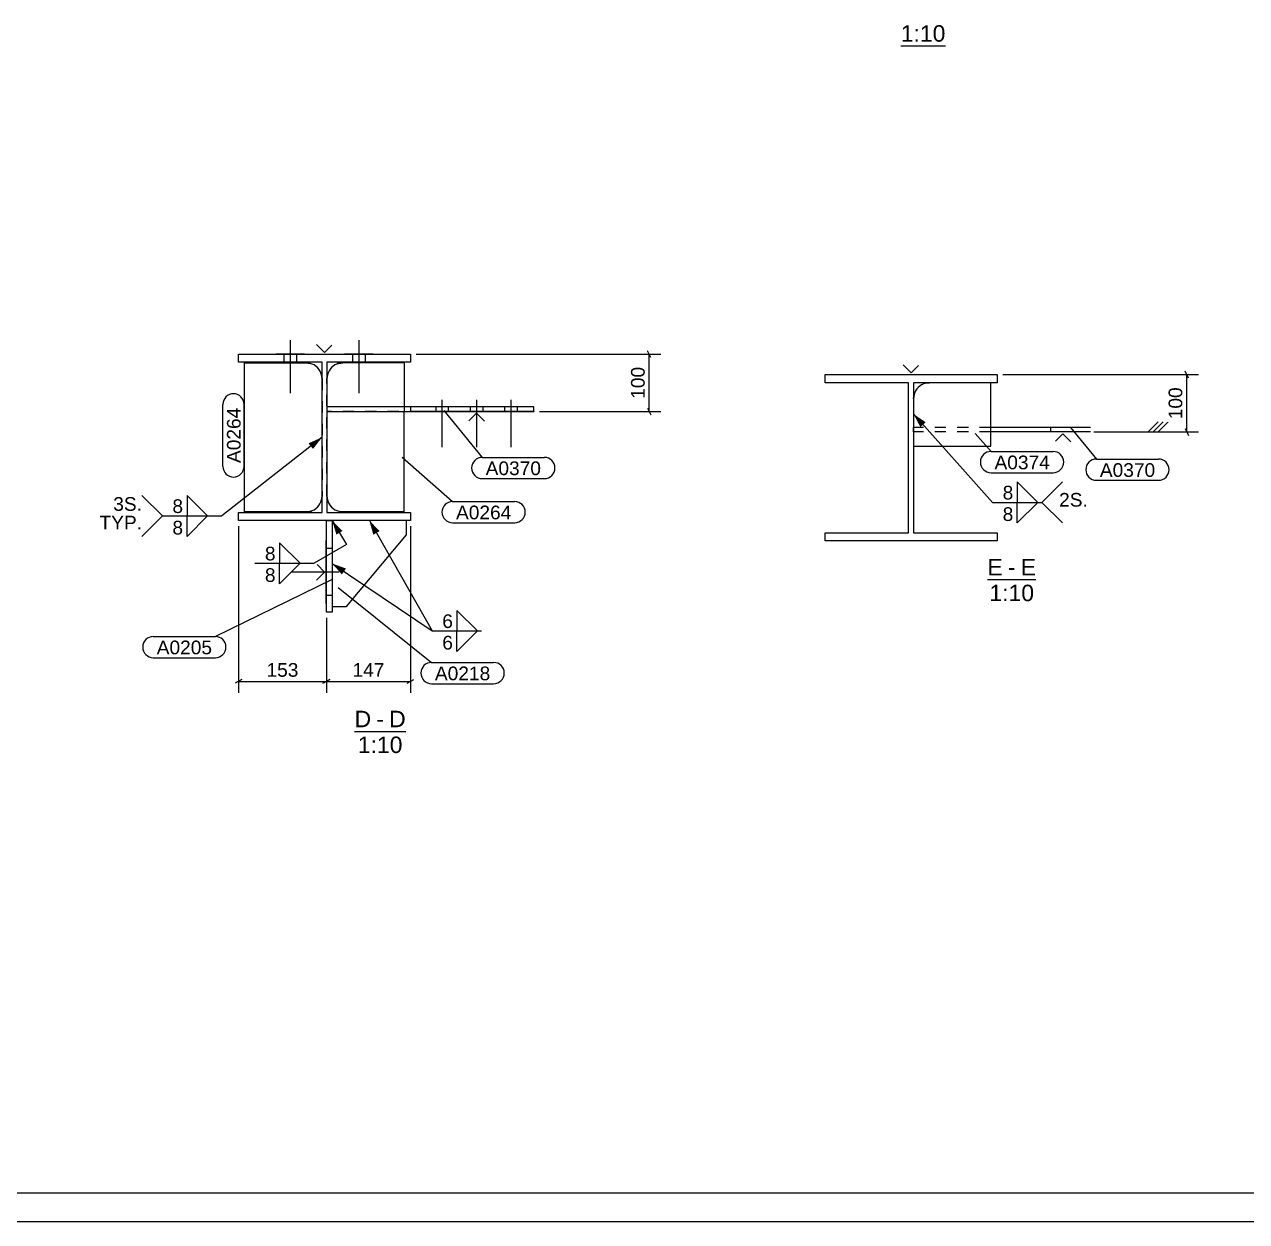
# Model space of a CAD drawing. Header units: millimetres. Extents: x -22 to 819, y -311 to 283.
# Drawn here: x 235.2 to 448.4, y -311 to -102.2 of the extents above; entities that cross this region are included whole.
import ezdxf

# ---------------------------------------------------------------- set-up
doc = ezdxf.new("R2010")
doc.units = ezdxf.units.MM
doc.linetypes.add('DXK_LINE_DOT2', pattern=[3.9198, 1.9599, -1.9599])
doc.styles.add('Arial', font='ARIAL.TTF', dxfattribs={"height": 0.2})

# ---------------------------------------------------------------- blocks, each defined once
blk = doc.blocks.new('Unknown-43751636-1168')
at = {"color": 5, "linetype": 'Continuous'}
for p, q in [((-17.25, -306.01), (813.75, -306.01)), ((-22.25, -311.01), (818.75, -311.01))]:
    blk.add_line(p, q, dxfattribs=at)
blk = doc.blocks.new('Unknown-43751636-14 - 1736')
at = {"color": 6, "linetype": 'Continuous'}
blk.add_line((403.17, -199.05), (411.63, -199.05), dxfattribs=at)
at = {"color": 0, "linetype": 'Continuous'}
for points in [[(405.83, -198.3), (405.83, -195.3), (403.17, -195.3), (403.17, -198.3)], [(411.29, -202.8), (411.29, -199.8), (403.51, -199.8), (403.51, -202.8)]]:
    blk.add_wipeout(points, dxfattribs=at)
at = {"color": 6, "linetype": 'Continuous', "style": 'Arial'}
for s, height, p in [('E', 2.87, (403.17, -198.3)), ('1:10', 2.865, (403.51, -202.8))]:
    blk.add_text(s, height=height, dxfattribs=at).set_placement(p)
at = {"color": 0, "linetype": 'Continuous'}
blk.add_wipeout([(408.07, -198.3), (408.07, -195.3), (406.73, -195.3), (406.73, -198.3)], dxfattribs=at)
at = {"color": 6, "linetype": 'Continuous', "style": 'Arial'}
blk.add_text('-', height=2.87, dxfattribs=at).set_placement((406.73, -198.3))
at = {"color": 0, "linetype": 'Continuous'}
blk.add_wipeout([(411.63, -198.3), (411.63, -195.3), (408.97, -195.3), (408.97, -198.3)], dxfattribs=at)
at = {"color": 6, "linetype": 'Continuous', "style": 'Arial'}
blk.add_text('E', height=2.87, dxfattribs=at).set_placement((408.97, -198.3))
blk = doc.blocks.new('Unknown-43751636-15 - 1646')
at = {"color": 6, "linetype": 'Continuous'}
blk.add_line((292.77, -225.54), (301.69, -225.54), dxfattribs=at)
at = {"color": 0, "linetype": 'Continuous'}
for points in [[(295.66, -224.79), (295.66, -221.79), (292.77, -221.79), (292.77, -224.79)], [(301.12, -229.29), (301.12, -226.29), (293.34, -226.29), (293.34, -229.29)]]:
    blk.add_wipeout(points, dxfattribs=at)
at = {"color": 6, "linetype": 'Continuous', "style": 'Arial'}
for s, height, p in [('D', 2.87, (292.77, -224.79)), ('1:10', 2.865, (293.34, -229.29))]:
    blk.add_text(s, height=height, dxfattribs=at).set_placement(p)
at = {"color": 0, "linetype": 'Continuous'}
blk.add_wipeout([(297.9, -224.79), (297.9, -221.79), (296.56, -221.79), (296.56, -224.79)], dxfattribs=at)
at = {"color": 6, "linetype": 'Continuous', "style": 'Arial'}
blk.add_text('-', height=2.87, dxfattribs=at).set_placement((296.56, -224.79))
at = {"color": 0, "linetype": 'Continuous'}
blk.add_wipeout([(301.69, -224.79), (301.69, -221.79), (298.8, -221.79), (298.8, -224.79)], dxfattribs=at)
at = {"color": 6, "linetype": 'Continuous', "style": 'Arial'}
blk.add_text('D', height=2.87, dxfattribs=at).set_placement((298.8, -224.79))
blk = doc.blocks.new('Unknown-43751636-18 - 2596')
at = {"color": 6, "linetype": 'Continuous'}
blk.add_line((388.05, -105.97), (395.83, -105.97), dxfattribs=at)
at = {"color": 0, "linetype": 'Continuous'}
blk.add_wipeout([(395.83, -105.22), (395.83, -102.22), (388.05, -102.22), (388.05, -105.22)], dxfattribs=at)
at = {"color": 6, "linetype": 'Continuous', "style": 'Arial'}
blk.add_text('1:10', height=2.865, dxfattribs=at).set_placement((388.05, -105.22))
blk = doc.blocks.new('Part-43751636-1739 - 1736')
at = {"color": 2, "linetype": 'Continuous'}
for p, q in [((389.84, -163), (388.44, -161.6)), ((389.84, -163), (391.14, -161.7)), ((374.84, -163.3), (404.84, -163.3)), ((374.84, -164.7), (374.84, -163.3)), ((404.84, -163.3), (404.84, -164.7)), ((389.42, -164.7), (374.84, -164.7)), ((389.42, -190.9), (389.42, -164.7)), ((404.84, -164.7), (390.27, -164.7)), ((390.27, -164.7), (390.27, -190.9)), ((374.84, -192.3), (374.84, -190.9)), ((374.84, -190.9), (389.42, -190.9)), ((390.27, -190.9), (404.84, -190.9)), ((404.84, -190.9), (404.84, -192.3)), ((404.84, -192.3), (374.84, -192.3))]:
    blk.add_line(p, q, dxfattribs=at)
blk = doc.blocks.new('Part-43751636-1764 - 1736')
at = {"color": 2, "linetype": 'Continuous'}
for p, q in [((392.34, -164.8), (393.07, -164.7)), ((403.77, -175.8), (403.77, -164.7)), ((390.27, -167.5), (390.36, -166.78)), ((390.27, -175.8), (403.77, -175.8))]:
    blk.add_line(p, q, dxfattribs=at)
at = {"color": 7, "linetype": 'DXK_LINE_DOT2'}
for p, q in [((393.07, -164.7), (392.34, -164.8)), ((403.77, -164.7), (393.07, -164.7)), ((390.36, -166.78), (390.27, -167.5)), ((390.27, -167.5), (390.27, -175.8))]:
    blk.add_line(p, q, dxfattribs=at)
at = {"color": 2, "linetype": 'Continuous'}
blk.add_arc((393.07, -167.5), 2.8, 105, 165, dxfattribs=at)
at = {"color": 7, "linetype": 'DXK_LINE_DOT2'}
blk.add_arc((393.07, -167.5), 2.8, 105, 165, dxfattribs=at)
blk = doc.blocks.new('Part-43751636-3391 - 1736')
at = {"color": 7, "linetype": 'DXK_LINE_DOT2'}
for p, q in [((390.27, -173.3), (390.27, -172.5)), ((403.77, -172.5), (390.27, -172.5)), ((403.77, -173.3), (390.27, -173.3))]:
    blk.add_line(p, q, dxfattribs=at)
at = {"color": 2, "linetype": 'Continuous'}
for p, q in [((421.15, -172.5), (403.77, -172.5)), ((414.22, -173.3), (414.22, -172.5)), ((421.15, -173.3), (403.77, -173.3)), ((416.34, -173.6), (415.04, -174.9)), ((416.34, -173.6), (417.74, -175))]:
    blk.add_line(p, q, dxfattribs=at)
blk = doc.blocks.new('Surfacing-43751636-1709 - 1646')
at = {"color": 7, "linetype": 'Continuous'}
for p, q in [((291.02, -159.73), (291.02, -159.68)), ((291.02, -159.68), (296.02, -159.68)), ((296.02, -159.73), (296.02, -159.68))]:
    blk.add_line(p, q, dxfattribs=at)
at = {"color": 246, "linetype": 'DXK_LINE_DOT2'}
blk.add_line((291.02, -159.73), (296.02, -159.73), dxfattribs=at)
blk = doc.blocks.new('Surfacing-43751636-1678 - 1646')
at = {"color": 30, "linetype": 'Continuous'}
for p, q in [((324.02, -169.73), (304.02, -169.73)), ((304.02, -169.73), (304.02, -169.78)), ((324.02, -169.78), (304.02, -169.78)), ((324.02, -169.73), (324.02, -169.78))]:
    blk.add_line(p, q, dxfattribs=at)
blk = doc.blocks.new('Part-43751636-1654 - 1646')
at = {"color": 2, "linetype": 'Continuous'}
for p, q in [((290.02, -161.33), (290.75, -161.23)), ((301.45, -161.23), (290.75, -161.23)), ((301.45, -161.23), (301.45, -168.93)), ((287.95, -164.03), (288.04, -163.31)), ((301.45, -187.23), (301.45, -169.73)), ((288.04, -185.16), (287.95, -184.43)), ((290.75, -187.23), (290.02, -187.14)), ((301.45, -187.23), (290.75, -187.23))]:
    blk.add_line(p, q, dxfattribs=at)
at = {"color": 7, "linetype": 'DXK_LINE_DOT2'}
for p, q in [((290.75, -161.23), (290.02, -161.33)), ((288.04, -163.31), (287.95, -164.03)), ((287.95, -184.43), (287.95, -164.03)), ((301.45, -168.93), (301.45, -169.73)), ((287.95, -184.43), (288.04, -185.16)), ((290.02, -187.14), (290.75, -187.23))]:
    blk.add_line(p, q, dxfattribs=at)
at = {"color": 2, "linetype": 'Continuous'}
for centre, start, end in [((290.75, -164.03), 105, 165), ((290.75, -184.43), 195, 255)]:
    blk.add_arc(centre, 2.8, start, end, dxfattribs=at)
at = {"color": 7, "linetype": 'DXK_LINE_DOT2'}
for centre, start, end in [((290.75, -164.03), 105, 165), ((290.75, -184.43), 195, 255)]:
    blk.add_arc(centre, 2.8, start, end, dxfattribs=at)
blk = doc.blocks.new('Surfacing-43751636-1679 - 1646')
at = {"color": 7, "linetype": 'Continuous'}
for p, q in [((287.85, -192.23), (287.8, -192.23)), ((287.8, -203.23), (287.8, -192.23)), ((287.85, -203.23), (287.8, -203.23))]:
    blk.add_line(p, q, dxfattribs=at)
at = {"color": 246, "linetype": 'DXK_LINE_DOT2'}
blk.add_line((287.85, -203.23), (287.85, -192.23), dxfattribs=at)
blk = doc.blocks.new('Part-43751636-1655 - 1646')
at = {"color": 7, "linetype": 'DXK_LINE_DOT2'}
for p, q in [((288.85, -188.73), (288.85, -203.73)), ((301.85, -188.73), (288.85, -188.73))]:
    blk.add_line(p, q, dxfattribs=at)
at = {"color": 2, "linetype": 'Continuous'}
for p, q in [((301.85, -191.23), (301.85, -188.73)), ((291.35, -203.73), (301.85, -191.23)), ((288.85, -203.73), (291.35, -203.73))]:
    blk.add_line(p, q, dxfattribs=at)
blk = doc.blocks.new('Part-43751636-1658 - 1646')
at = {"color": 2, "linetype": 'Continuous'}
for p, q in [((287.85, -204.73), (287.85, -188.73)), ((288.85, -188.73), (288.85, -204.73)), ((287.55, -197.73), (286.15, -199.13)), ((287.55, -197.73), (286.25, -196.43)), ((288.85, -204.73), (287.85, -204.73))]:
    blk.add_line(p, q, dxfattribs=at)
at = {"color": 7, "linetype": 'DXK_LINE_DOT2'}
blk.add_line((287.85, -188.73), (288.85, -188.73), dxfattribs=at)
blk = doc.blocks.new('Part-43751636-1673 - 1646')
at = {"color": 2, "linetype": 'Continuous'}
for p, q in [((273.6, -187.23), (273.6, -161.23)), ((273.6, -161.23), (284.3, -161.23)), ((284.3, -161.23), (285.02, -161.33)), ((287, -163.31), (287.1, -164.03)), ((287.1, -184.43), (287, -185.16)), ((284.3, -187.23), (273.6, -187.23)), ((285.02, -187.14), (284.3, -187.23))]:
    blk.add_line(p, q, dxfattribs=at)
at = {"color": 7, "linetype": 'DXK_LINE_DOT2'}
for p, q in [((285.02, -161.33), (284.3, -161.23)), ((287.1, -164.03), (287, -163.31)), ((287.1, -164.03), (287.1, -184.43)), ((287, -185.16), (287.1, -184.43)), ((284.3, -187.23), (285.02, -187.14))]:
    blk.add_line(p, q, dxfattribs=at)
at = {"color": 2, "linetype": 'Continuous'}
for centre, start, end in [((284.3, -164.03), 15, 75), ((284.3, -184.43), 285, 345)]:
    blk.add_arc(centre, 2.8, start, end, dxfattribs=at)
at = {"color": 7, "linetype": 'DXK_LINE_DOT2'}
for centre, start, end in [((284.3, -164.03), 15, 75), ((284.3, -184.43), 285, 345)]:
    blk.add_arc(centre, 2.8, start, end, dxfattribs=at)
blk = doc.blocks.new('Bolt-43751636-1680 - 1646')
at = {"color": 3, "linetype": 'Continuous'}
for p, q in [((288.85, -193.63), (287.85, -193.63)), ((288.85, -193.63), (287.85, -193.63)), ((290.1, -197.73), (281.85, -197.73)), ((290.1, -197.73), (281.85, -197.73)), ((288.85, -201.83), (287.85, -201.83)), ((288.85, -201.83), (287.85, -201.83))]:
    blk.add_line(p, q, dxfattribs=at)
blk = doc.blocks.new('Bolt-43751636-1681 - 1646')
at = {"color": 3, "linetype": 'Continuous'}
for p, q in [((281.52, -157.28), (281.52, -166.53)), ((281.52, -157.28), (281.52, -166.53)), ((293.52, -157.28), (293.52, -166.53)), ((293.52, -157.28), (293.52, -166.53)), ((280.42, -159.73), (280.42, -161.13)), ((280.42, -159.73), (280.42, -161.13)), ((282.62, -159.73), (282.62, -161.13)), ((282.62, -159.73), (282.62, -161.13)), ((292.42, -159.73), (292.42, -161.13)), ((292.42, -159.73), (292.42, -161.13)), ((294.62, -159.73), (294.62, -161.13)), ((294.62, -159.73), (294.62, -161.13))]:
    blk.add_line(p, q, dxfattribs=at)
blk = doc.blocks.new('Bolt-43751636-1684 - 1646')
at = {"color": 3, "linetype": 'Continuous'}
for p, q in [((308.02, -167.68), (308.02, -175.93)), ((314.02, -167.68), (314.02, -175.93)), ((320.02, -167.68), (320.02, -175.93)), ((306.92, -168.93), (306.92, -169.73)), ((309.12, -168.93), (309.12, -169.73)), ((312.92, -168.93), (312.92, -169.73)), ((315.12, -168.93), (315.12, -169.73)), ((318.92, -168.93), (318.92, -169.73)), ((321.12, -168.93), (321.12, -169.73))]:
    blk.add_line(p, q, dxfattribs=at)
blk = doc.blocks.new('Part-43751636-1686 - 1646')
at = {"color": 2, "linetype": 'Continuous'}
for p, q in [((272.52, -159.73), (302.52, -159.73)), ((272.52, -161.13), (272.52, -159.73)), ((287.52, -159.43), (286.12, -158.03)), ((287.52, -159.43), (288.82, -158.13)), ((302.52, -159.73), (302.52, -161.13)), ((287.1, -161.13), (272.52, -161.13)), ((287.1, -187.33), (287.1, -161.13)), ((302.52, -161.13), (287.95, -161.13)), ((287.95, -161.13), (287.95, -187.33)), ((272.52, -188.73), (272.52, -187.33)), ((272.52, -187.33), (287.1, -187.33)), ((287.95, -187.33), (302.52, -187.33)), ((302.52, -187.33), (302.52, -188.73)), ((302.52, -188.73), (272.52, -188.73))]:
    blk.add_line(p, q, dxfattribs=at)
blk = doc.blocks.new('Surfacing-43751636-1688 - 1646')
at = {"color": 7, "linetype": 'Continuous'}
for p, q in [((287.85, -192.23), (287.8, -192.23)), ((287.8, -203.23), (287.8, -192.23)), ((287.85, -203.23), (287.8, -203.23))]:
    blk.add_line(p, q, dxfattribs=at)
at = {"color": 246, "linetype": 'DXK_LINE_DOT2'}
blk.add_line((287.85, -203.23), (287.85, -192.23), dxfattribs=at)
blk = doc.blocks.new('Surfacing-43751636-1698 - 1646')
at = {"color": 7, "linetype": 'Continuous'}
for p, q in [((291.02, -159.73), (291.02, -159.68)), ((291.02, -159.68), (296.02, -159.68)), ((296.02, -159.73), (296.02, -159.68))]:
    blk.add_line(p, q, dxfattribs=at)
at = {"color": 246, "linetype": 'DXK_LINE_DOT2'}
blk.add_line((291.02, -159.73), (296.02, -159.73), dxfattribs=at)
blk = doc.blocks.new('Surfacing-43751636-1699 - 1646')
at = {"color": 7, "linetype": 'Continuous'}
for p, q in [((279.02, -159.73), (279.02, -159.68)), ((279.02, -159.68), (284.02, -159.68)), ((284.02, -159.73), (284.02, -159.68))]:
    blk.add_line(p, q, dxfattribs=at)
at = {"color": 246, "linetype": 'DXK_LINE_DOT2'}
blk.add_line((279.02, -159.73), (284.02, -159.73), dxfattribs=at)
blk = doc.blocks.new('Part-43751636-3345 - 1646')
at = {"color": 7, "linetype": 'DXK_LINE_DOT2'}
for p, q in [((324.02, -168.93), (287.95, -168.93)), ((287.95, -168.93), (287.95, -169.73)), ((324.02, -169.73), (287.95, -169.73)), ((302.6, -169.73), (302.6, -168.93)), ((324.02, -169.73), (324.02, -168.93))]:
    blk.add_line(p, q, dxfattribs=at)
at = {"color": 2, "linetype": 'Continuous'}
for p, q in [((324.02, -168.93), (287.95, -168.93)), ((287.95, -168.93), (287.95, -169.73)), ((287.95, -169.73), (324.02, -169.73)), ((314.02, -170.03), (312.72, -171.33)), ((314.02, -170.03), (315.42, -171.43)), ((324.02, -169.73), (324.02, -168.93))]:
    blk.add_line(p, q, dxfattribs=at)
blk = doc.blocks.new('Surfacing-43751636-1704 - 1646')
at = {"color": 7, "linetype": 'Continuous'}
for p, q in [((279.02, -159.73), (279.02, -159.68)), ((279.02, -159.68), (284.02, -159.68)), ((284.02, -159.73), (284.02, -159.68))]:
    blk.add_line(p, q, dxfattribs=at)
at = {"color": 246, "linetype": 'DXK_LINE_DOT2'}
blk.add_line((279.02, -159.73), (284.02, -159.73), dxfattribs=at)
blk = doc.blocks.new('StraightDimension-43751636-7859 - 1736')
at = {"color": 7, "linetype": 'Continuous'}
for p, q in [((405.84, -163.3), (439.96, -163.3)), ((438.26, -163.9), (437.66, -162.7)), ((437.96, -173.3), (437.96, -163.3)), ((431.21, -173.3), (432.96, -171.55)), ((432.08, -173.3), (433.83, -171.55)), ((432.96, -173.3), (434.71, -171.55)), ((421.7, -173.3), (439.96, -173.3)), ((431.21, -173.3), (434.71, -173.3)), ((437.66, -172.7), (438.26, -173.9))]:
    blk.add_line(p, q, dxfattribs=at)
at = {"color": 0}
blk.add_wipeout([(437.66, -165.02), (434.16, -165.02), (434.16, -171.58), (437.66, -171.58)], dxfattribs=at)
at = {"color": 7, "style": 'Arial'}
blk.add_text('100', height=2.388, rotation=90.0002, dxfattribs=at).set_placement((437.16, -171.08))
blk = doc.blocks.new('StraightDimension-43751636-7978 - 1646')
at = {"color": 7, "linetype": 'Continuous'}
for p, q in [((303.52, -159.73), (346.18, -159.73)), ((344.48, -160.33), (343.88, -159.13)), ((344.18, -169.73), (344.18, -159.73)), ((325.02, -169.73), (346.18, -169.73)), ((343.88, -169.13), (344.48, -170.33))]:
    blk.add_line(p, q, dxfattribs=at)
at = {"color": 0}
blk.add_wipeout([(343.88, -161.45), (340.38, -161.45), (340.38, -168.01), (343.88, -168.01)], dxfattribs=at)
at = {"color": 7, "style": 'Arial'}
blk.add_text('100', height=2.388, rotation=90.0002, dxfattribs=at).set_placement((343.38, -167.51))
blk = doc.blocks.new('StraightDimension-43751636-15002 - 1646')
at = {"color": 7, "linetype": 'Continuous'}
for p, q in [((302.52, -189.73), (302.52, -218.79)), ((287.85, -205.73), (287.85, -218.79)), ((288.45, -216.49), (287.25, -217.09)), ((287.85, -216.79), (302.52, -216.79)), ((301.92, -217.09), (303.12, -216.49))]:
    blk.add_line(p, q, dxfattribs=at)
at = {"color": 0}
blk.add_wipeout([(298.47, -216.49), (298.47, -212.99), (291.91, -212.99), (291.91, -216.49)], dxfattribs=at)
at = {"color": 7, "style": 'Arial'}
blk.add_text('147', height=2.388, dxfattribs=at).set_placement((292.41, -215.99))
blk = doc.blocks.new('StraightDimension-43751636-15003 - 1646')
at = {"color": 7, "linetype": 'Continuous'}
for p, q in [((272.52, -189.73), (272.52, -218.79)), ((287.85, -205.73), (287.85, -218.79)), ((273.12, -216.49), (271.92, -217.09)), ((272.52, -216.79), (287.85, -216.79)), ((287.25, -217.09), (288.45, -216.49))]:
    blk.add_line(p, q, dxfattribs=at)
at = {"color": 0}
blk.add_wipeout([(283.47, -216.49), (283.47, -212.99), (276.91, -212.99), (276.91, -216.49)], dxfattribs=at)
at = {"color": 7, "style": 'Arial'}
blk.add_text('153', height=2.388, dxfattribs=at).set_placement((277.41, -215.99))
blk = doc.blocks.new('Mark-43751636-1760 - 1736')
at = {"color": 0}
blk.add_wipeout([(414.03, -179.8), (414.03, -177.3), (404.4, -177.3), (404.4, -179.8)], dxfattribs=at)
blk.add_wipeout([(414.03, -179.8), (414.03, -177.3), (404.4, -177.3), (404.4, -179.8)], dxfattribs=at)
at = {"color": 3, "linetype": 'Continuous'}
for p, q in [((401.04, -173.56), (403.8, -176.7)), ((403.8, -176.7), (414.63, -176.7)), ((403.8, -180.4), (414.63, -180.4))]:
    blk.add_line(p, q, dxfattribs=at)
for centre, start, end in [((403.8, -178.55), 90, 270), ((414.63, -178.55), 270, 90)]:
    blk.add_arc(centre, 1.85, start, end, dxfattribs=at)
at = {"color": 3, "style": 'Arial'}
blk.add_text('A0374', height=2.388, dxfattribs=at).set_placement((404.4, -179.8))
blk = doc.blocks.new('WeldMark-43751636-1819 - 1736')
at = {"linetype": 'Continuous'}
blk.add_hatch(color=3, dxfattribs=at).paths.add_polyline_path([(391.47, -172.44), (390.27, -170.16), (392.4, -171.61)])
at = {"color": 3, "linetype": 'Continuous'}
for p, q in [((390.27, -170.16), (404.07, -185.57)), ((412.67, -185.57), (416.24, -181.99)), ((412.67, -185.57), (416.24, -189.14))]:
    blk.add_line(p, q, dxfattribs=at)
at = {"color": 0}
blk.add_wipeout([(407.87, -185.27), (407.87, -182.37), (405.62, -182.37), (405.62, -185.27)], dxfattribs=at)
at = {"color": 3, "linetype": 'Continuous'}
for p, q in [((411.96, -185.57), (408.38, -181.99)), ((408.38, -181.99), (408.38, -185.57)), ((408.38, -185.57), (411.96, -185.57))]:
    blk.add_line(p, q, dxfattribs=at)
at = {"color": 0, "linetype": 'Continuous'}
blk.add_wipeout([(420.67, -186.32), (420.67, -183.82), (415.67, -183.82), (415.67, -186.32)], dxfattribs=at)
at = {"color": 3, "linetype": 'Continuous', "style": 'Arial'}
blk.add_text('2S.', height=2.388, dxfattribs=at).set_placement((415.67, -186.32))
at = {"color": 0, "linetype": 'Continuous'}
blk.add_wipeout([(407.87, -189.02), (407.87, -186.12), (405.62, -186.12), (405.62, -189.02)], dxfattribs=at)
at = {"color": 3, "linetype": 'Continuous'}
for p, q in [((404.07, -185.57), (412.67, -185.57)), ((408.38, -185.57), (411.96, -185.57)), ((411.96, -185.57), (408.38, -189.14)), ((408.38, -189.14), (408.38, -185.57))]:
    blk.add_line(p, q, dxfattribs=at)
at = {"color": 3, "style": 'Arial'}
blk.add_text('8', height=2.39, dxfattribs=at).set_placement((405.82, -185.07))
at = {"color": 3, "linetype": 'Continuous', "style": 'Arial'}
blk.add_text('8', height=2.39, dxfattribs=at).set_placement((405.82, -188.82))
blk = doc.blocks.new('Mark-43751636-6611 - 1736')
at = {"color": 0}
blk.add_wipeout([(432.41, -181.13), (432.41, -178.63), (422.78, -178.63), (422.78, -181.13)], dxfattribs=at)
blk.add_wipeout([(432.41, -181.13), (432.41, -178.63), (422.78, -178.63), (422.78, -181.13)], dxfattribs=at)
at = {"color": 3, "linetype": 'Continuous'}
for p, q in [((417.66, -172.5), (422.18, -178.03)), ((422.18, -178.03), (433.01, -178.03)), ((422.18, -181.73), (433.01, -181.73))]:
    blk.add_line(p, q, dxfattribs=at)
for centre, start, end in [((422.18, -179.88), 90, 270), ((433.01, -179.88), 270, 90)]:
    blk.add_arc(centre, 1.85, start, end, dxfattribs=at)
at = {"color": 3, "style": 'Arial'}
blk.add_text('A0370', height=2.388, dxfattribs=at).set_placement((422.78, -181.13))
blk = doc.blocks.new('Mark-43751636-1669 - 1646')
at = {"color": 0}
blk.add_wipeout([(272.9, -169.08), (270.4, -169.08), (270.4, -178.71), (272.9, -178.71)], dxfattribs=at)
blk.add_wipeout([(272.9, -169.08), (270.4, -169.08), (270.4, -178.71), (272.9, -178.71)], dxfattribs=at)
at = {"color": 3, "linetype": 'Continuous'}
for p, q in [((269.8, -179.31), (269.8, -168.48)), ((273.5, -179.31), (273.5, -168.48))]:
    blk.add_line(p, q, dxfattribs=at)
for centre, start, end in [((271.65, -168.48), 0, 180), ((271.65, -179.31), 180, 0)]:
    blk.add_arc(centre, 1.85, start, end, dxfattribs=at)
at = {"color": 3, "style": 'Arial'}
blk.add_text('A0264', height=2.388, rotation=90.0002, dxfattribs=at).set_placement((272.9, -178.71))
blk = doc.blocks.new('WeldMark-43751636-6508 - 1646')
at = {"linetype": 'Continuous'}
blk.add_hatch(color=3, dxfattribs=at).paths.add_polyline_path([(289.61, -191.19), (288.85, -188.73), (290.68, -190.55)])
at = {"color": 3, "linetype": 'Continuous'}
for p, q in [((288.85, -188.73), (291.38, -192.92)), ((291.38, -192.92), (285.73, -196.2))]:
    blk.add_line(p, q, dxfattribs=at)
at = {"color": 0}
blk.add_wipeout([(279.18, -195.9), (279.18, -193), (276.93, -193), (276.93, -195.9)], dxfattribs=at)
at = {"color": 3, "linetype": 'Continuous'}
for p, q in [((283.26, -196.2), (279.69, -192.63)), ((279.69, -192.63), (279.69, -196.2)), ((279.69, -196.2), (283.26, -196.2))]:
    blk.add_line(p, q, dxfattribs=at)
at = {"color": 0, "linetype": 'Continuous'}
blk.add_wipeout([(279.18, -199.65), (279.18, -196.75), (276.93, -196.75), (276.93, -199.65)], dxfattribs=at)
at = {"color": 3, "linetype": 'Continuous'}
for p, q in [((275.38, -196.2), (285.73, -196.2)), ((279.69, -196.2), (283.26, -196.2)), ((283.26, -196.2), (279.69, -199.78)), ((279.69, -199.78), (279.69, -196.2))]:
    blk.add_line(p, q, dxfattribs=at)
at = {"color": 3, "style": 'Arial'}
blk.add_text('8', height=2.39, dxfattribs=at).set_placement((277.13, -195.7))
at = {"color": 3, "linetype": 'Continuous', "style": 'Arial'}
blk.add_text('8', height=2.39, dxfattribs=at).set_placement((277.13, -199.45))
blk = doc.blocks.new('Mark-43751636-15029 - 1646')
at = {"color": 0}
blk.add_wipeout([(267.89, -212.07), (267.89, -209.57), (258.26, -209.57), (258.26, -212.07)], dxfattribs=at)
blk.add_wipeout([(267.89, -212.07), (267.89, -209.57), (258.26, -209.57), (258.26, -212.07)], dxfattribs=at)
at = {"color": 3, "linetype": 'Continuous'}
for p, q in [((288.76, -199.08), (268.49, -208.97)), ((257.66, -208.97), (268.49, -208.97)), ((257.66, -212.67), (268.49, -212.67))]:
    blk.add_line(p, q, dxfattribs=at)
for centre, start, end in [((257.66, -210.82), 90, 270), ((268.49, -210.82), 270, 90)]:
    blk.add_arc(centre, 1.85, start, end, dxfattribs=at)
at = {"color": 3, "style": 'Arial'}
blk.add_text('A0205', height=2.388, dxfattribs=at).set_placement((258.26, -212.07))
blk = doc.blocks.new('WeldMark-43751636-6532 - 1646')
at = {"linetype": 'Continuous'}
for points in [[(296.04, -191.21), (295.35, -188.73), (297.13, -190.59)], [(290.57, -198.15), (288.85, -196.23), (291.27, -197.11)]]:
    blk.add_hatch(color=3, dxfattribs=at).paths.add_polyline_path(points)
at = {"color": 3, "linetype": 'Continuous'}
for p in [(295.35, -188.73), (288.85, -196.23)]:
    blk.add_line(p, (306.32, -207.99), dxfattribs=at)
at = {"color": 0}
blk.add_wipeout([(310.12, -207.69), (310.12, -204.79), (307.87, -204.79), (307.87, -207.69)], dxfattribs=at)
at = {"color": 3, "linetype": 'Continuous'}
for p, q in [((314.21, -207.99), (310.64, -204.42)), ((310.64, -204.42), (310.64, -207.99)), ((310.64, -207.99), (314.21, -207.99))]:
    blk.add_line(p, q, dxfattribs=at)
at = {"color": 0, "linetype": 'Continuous'}
blk.add_wipeout([(310.12, -211.44), (310.12, -208.54), (307.87, -208.54), (307.87, -211.44)], dxfattribs=at)
at = {"color": 3, "linetype": 'Continuous'}
for p, q in [((306.32, -207.99), (314.92, -207.99)), ((310.64, -207.99), (314.21, -207.99)), ((314.21, -207.99), (310.64, -211.56)), ((310.64, -211.56), (310.64, -207.99))]:
    blk.add_line(p, q, dxfattribs=at)
at = {"color": 3, "style": 'Arial'}
blk.add_text('6', height=2.39, dxfattribs=at).set_placement((308.07, -207.49))
at = {"color": 3, "linetype": 'Continuous', "style": 'Arial'}
blk.add_text('6', height=2.39, dxfattribs=at).set_placement((308.07, -211.24))
blk = doc.blocks.new('WeldMark-43751636-6547 - 1646')
at = {"linetype": 'Continuous'}
blk.add_hatch(color=3, dxfattribs=at).paths.add_polyline_path([(284.74, -175.28), (287.1, -174.23), (285.52, -176.26)])
at = {"color": 3, "linetype": 'Continuous'}
for p, q in [((287.1, -174.23), (269.61, -187.93)), ((259.25, -187.93), (255.68, -184.36)), ((259.25, -187.93), (255.68, -191.5))]:
    blk.add_line(p, q, dxfattribs=at)
at = {"color": 0}
blk.add_wipeout([(263.06, -187.63), (263.06, -184.73), (260.8, -184.73), (260.8, -187.63)], dxfattribs=at)
at = {"color": 3, "linetype": 'Continuous'}
for p, q in [((267.14, -187.93), (263.57, -184.36)), ((263.57, -184.36), (263.57, -187.93)), ((263.57, -187.93), (267.14, -187.93))]:
    blk.add_line(p, q, dxfattribs=at)
at = {"color": 0, "linetype": 'Continuous'}
blk.add_wipeout([(255.68, -187.05), (255.68, -184.55), (250.68, -184.55), (250.68, -187.05)], dxfattribs=at)
for points in [[(255.68, -190.3), (255.68, -187.8), (248.28, -187.8), (248.28, -190.3)], [(263.06, -191.38), (263.06, -188.48), (260.8, -188.48), (260.8, -191.38)]]:
    blk.add_wipeout(points, dxfattribs=at)
at = {"color": 3, "linetype": 'Continuous'}
for p, q in [((259.25, -187.93), (269.61, -187.93)), ((263.57, -187.93), (267.14, -187.93)), ((267.14, -187.93), (263.57, -191.5)), ((263.57, -191.5), (263.57, -187.93))]:
    blk.add_line(p, q, dxfattribs=at)
at = {"color": 3, "linetype": 'Continuous', "style": 'Arial'}
for s, height, p in [('3S.', 2.388, (250.68, -187.05)), ('TYP.', 2.388, (248.28, -190.3)), ('8', 2.39, (261, -191.18))]:
    blk.add_text(s, height=height, dxfattribs=at).set_placement(p)
at = {"color": 3, "style": 'Arial'}
blk.add_text('8', height=2.39, dxfattribs=at).set_placement((261, -187.43))
blk = doc.blocks.new('Mark-43751636-6557 - 1646')
at = {"color": 0}
blk.add_wipeout([(320.11, -188.53), (320.11, -186.03), (310.47, -186.03), (310.47, -188.53)], dxfattribs=at)
blk.add_wipeout([(320.11, -188.53), (320.11, -186.03), (310.47, -186.03), (310.47, -188.53)], dxfattribs=at)
at = {"color": 3, "linetype": 'Continuous'}
for p, q in [((301.1, -177.7), (309.87, -185.43)), ((309.87, -185.43), (320.71, -185.43)), ((309.87, -189.13), (320.71, -189.13))]:
    blk.add_line(p, q, dxfattribs=at)
for centre, start, end in [((309.87, -187.28), 90, 270), ((320.71, -187.28), 270, 90)]:
    blk.add_arc(centre, 1.85, start, end, dxfattribs=at)
at = {"color": 3, "style": 'Arial'}
blk.add_text('A0264', height=2.388, dxfattribs=at).set_placement((310.47, -188.53))
blk = doc.blocks.new('Mark-43751636-6561 - 1646')
at = {"color": 0}
blk.add_wipeout([(325.27, -180.82), (325.27, -178.32), (315.64, -178.32), (315.64, -180.82)], dxfattribs=at)
blk.add_wipeout([(325.27, -180.82), (325.27, -178.32), (315.64, -178.32), (315.64, -180.82)], dxfattribs=at)
at = {"color": 3, "linetype": 'Continuous'}
for p, q in [((308.36, -169.57), (315.04, -177.72)), ((315.04, -177.72), (325.87, -177.72)), ((315.04, -181.42), (325.87, -181.42))]:
    blk.add_line(p, q, dxfattribs=at)
for centre, start, end in [((315.04, -179.57), 90, 270), ((325.87, -179.57), 270, 90)]:
    blk.add_arc(centre, 1.85, start, end, dxfattribs=at)
at = {"color": 3, "style": 'Arial'}
blk.add_text('A0370', height=2.388, dxfattribs=at).set_placement((315.64, -180.82))
blk = doc.blocks.new('Mark-43751636-15028 - 1646')
at = {"color": 0}
blk.add_wipeout([(316.43, -216.6), (316.43, -214.1), (306.79, -214.1), (306.79, -216.6)], dxfattribs=at)
blk.add_wipeout([(316.43, -216.6), (316.43, -214.1), (306.79, -214.1), (306.79, -216.6)], dxfattribs=at)
at = {"color": 3, "linetype": 'Continuous'}
for p, q in [((289.9, -200.43), (306.19, -213.5)), ((306.19, -213.5), (317.03, -213.5)), ((306.19, -217.2), (317.03, -217.2))]:
    blk.add_line(p, q, dxfattribs=at)
for centre, start, end in [((306.19, -215.35), 90, 270), ((317.03, -215.35), 270, 90)]:
    blk.add_arc(centre, 1.85, start, end, dxfattribs=at)
at = {"color": 3, "style": 'Arial'}
blk.add_text('A0218', height=2.388, dxfattribs=at).set_placement((306.79, -216.6))

msp = doc.modelspace()

# ---------------------------------------------------------------- block references
for name in ['Unknown-43751636-1168', 'Bolt-43751636-1681 - 1646', 'Part-43751636-1686 - 1646', 'Surfacing-43751636-1699 - 1646', 'Surfacing-43751636-1704 - 1646', 'Surfacing-43751636-1709 - 1646', 'Surfacing-43751636-1698 - 1646', 'Part-43751636-1673 - 1646', 'Part-43751636-1654 - 1646', 'Part-43751636-1739 - 1736', 'Part-43751636-1764 - 1736', 'Bolt-43751636-1684 - 1646', 'Part-43751636-3345 - 1646', 'Surfacing-43751636-1678 - 1646', 'Part-43751636-3391 - 1736', 'Part-43751636-1658 - 1646', 'Part-43751636-1655 - 1646', 'Bolt-43751636-1680 - 1646', 'Surfacing-43751636-1679 - 1646', 'Surfacing-43751636-1688 - 1646']:
    msp.add_blockref(name, (0, 0))

# ---------------------------------------------------------------- next in the draw order: block references
for name in ['Unknown-43751636-18 - 2596', 'StraightDimension-43751636-7978 - 1646', 'StraightDimension-43751636-7859 - 1736', 'Mark-43751636-1669 - 1646', 'StraightDimension-43751636-15002 - 1646', 'Unknown-43751636-14 - 1736', 'Unknown-43751636-15 - 1646']:
    msp.add_blockref(name, (0, 0))

# ---------------------------------------------------------------- next in the draw order: block references
for name in ['Mark-43751636-1760 - 1736', 'StraightDimension-43751636-15003 - 1646']:
    msp.add_blockref(name, (0, 0))

# ---------------------------------------------------------------- next in the draw order: block references
for name in ['WeldMark-43751636-1819 - 1736', 'WeldMark-43751636-6508 - 1646']:
    msp.add_blockref(name, (0, 0))

# ---------------------------------------------------------------- next in the draw order: block references
for name in ['Mark-43751636-6611 - 1736', 'WeldMark-43751636-6547 - 1646', 'Mark-43751636-15029 - 1646']:
    msp.add_blockref(name, (0, 0))

# ---------------------------------------------------------------- next in the draw order: block references
msp.add_blockref('WeldMark-43751636-6532 - 1646', (0, 0))

# ---------------------------------------------------------------- next in the draw order: block references
for name in ['Mark-43751636-6557 - 1646', 'Mark-43751636-15028 - 1646']:
    msp.add_blockref(name, (0, 0))

# ---------------------------------------------------------------- next in the draw order: block references
msp.add_blockref('Mark-43751636-6561 - 1646', (0, 0))

doc.saveas('drawing.dxf')
